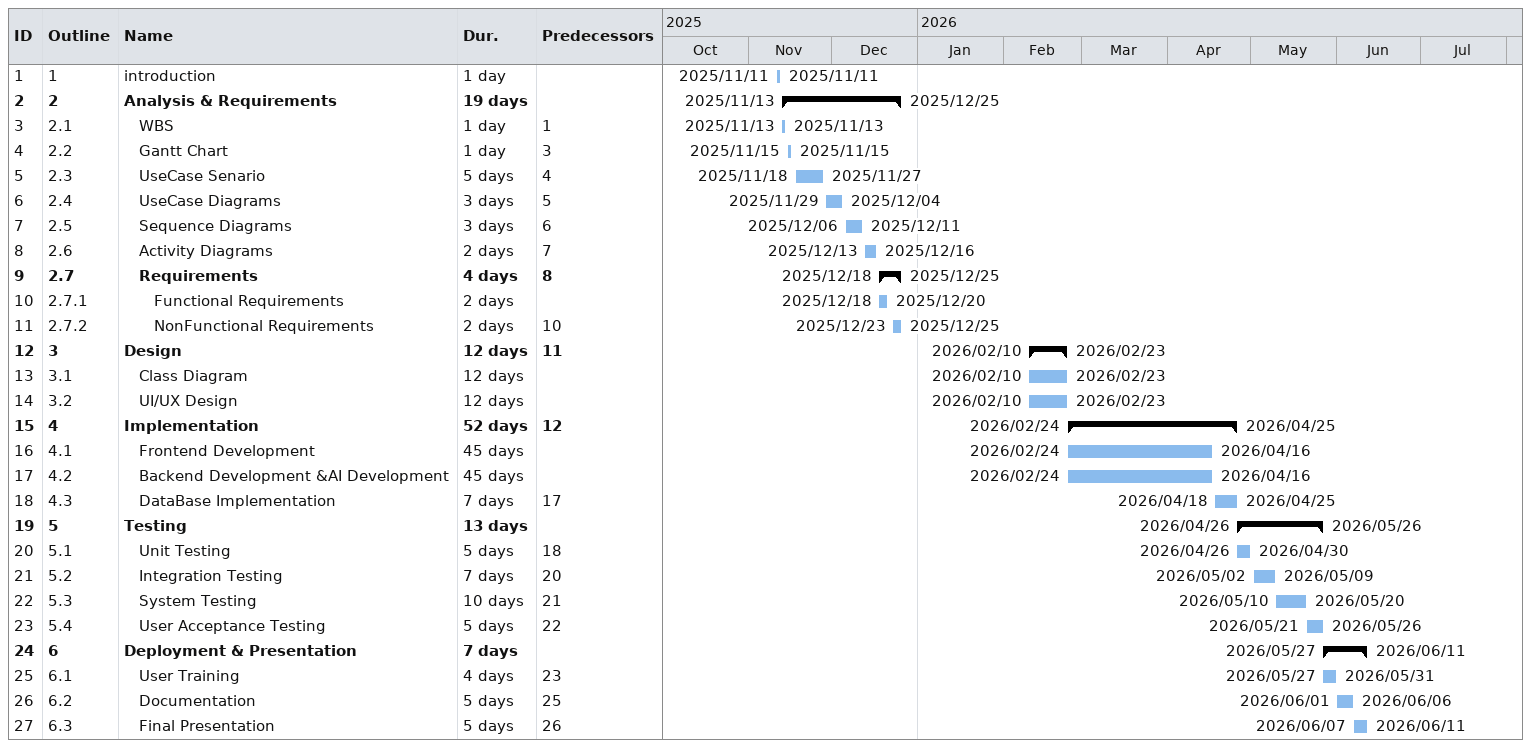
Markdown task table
| ID | WBS | Task | Duration | Start | Finish | Predecessors |
|---|---|---|---|---|---|---|
| 1 | 1 | introduction | 1d | 2025-11-11 | 2025-11-11 |  |
| 2 | 2 | **Analysis & Requirements** | 19d | 2025-11-13 | 2025-12-25 |  |
| 3 | 2.1 | WBS | 1d | 2025-11-13 | 2025-11-13 | 1 |
| 4 | 2.2 | Gantt Chart | 1d | 2025-11-15 | 2025-11-15 | 3 |
| 5 | 2.3 | UseCase Senario | 5d | 2025-11-18 | 2025-11-27 | 4 |
| 6 | 2.4 | UseCase Diagrams | 3d | 2025-11-29 | 2025-12-04 | 5 |
| 7 | 2.5 | Sequence Diagrams | 3d | 2025-12-06 | 2025-12-11 | 6 |
| 8 | 2.6 | Activity Diagrams | 2d | 2025-12-13 | 2025-12-16 | 7 |
| 9 | 2.7 | **Requirements** | 4d | 2025-12-18 | 2025-12-25 | 8 |
| 10 | 2.7.1 | Functional Requirements | 2d | 2025-12-18 | 2025-12-20 |  |
| 11 | 2.7.2 | NonFunctional Requirements | 2d | 2025-12-23 | 2025-12-25 | 10 |
| 12 | 3 | **Design** | 12d | 2026-02-10 | 2026-02-23 | 11 |
| 13 | 3.1 | Class Diagram | 12d | 2026-02-10 | 2026-02-23 |  |
| 14 | 3.2 | UI/UX Design | 12d | 2026-02-10 | 2026-02-23 |  |
| 15 | 4 | **Implementation** | 52d | 2026-02-24 | 2026-04-25 | 12 |
| 16 | 4.1 | Frontend Development | 45d | 2026-02-24 | 2026-04-16 |  |
| 17 | 4.2 | Backend Development &AI Development | 45d | 2026-02-24 | 2026-04-16 |  |
| 18 | 4.3 | DataBase Implementation | 7d | 2026-04-18 | 2026-04-25 | 17 |
| 19 | 5 | **Testing** | 13d | 2026-04-26 | 2026-05-26 |  |
| 20 | 5.1 | Unit Testing | 5d | 2026-04-26 | 2026-04-30 | 18 |
| 21 | 5.2 | Integration Testing | 7d | 2026-05-02 | 2026-05-09 | 20 |
| 22 | 5.3 | System Testing | 10d | 2026-05-10 | 2026-05-20 | 21 |
| 23 | 5.4 | User Acceptance Testing | 5d | 2026-05-21 | 2026-05-26 | 22 |
| 24 | 6 | **Deployment & Presentation** | 7d | 2026-05-27 | 2026-06-11 |  |
| 25 | 6.1 | User Training | 4d | 2026-05-27 | 2026-05-31 | 23 |
| 26 | 6.2 | Documentation | 5d | 2026-06-01 | 2026-06-06 | 25 |
| 27 | 6.3 | Final Presentation | 5d | 2026-06-07 | 2026-06-11 | 26 |
